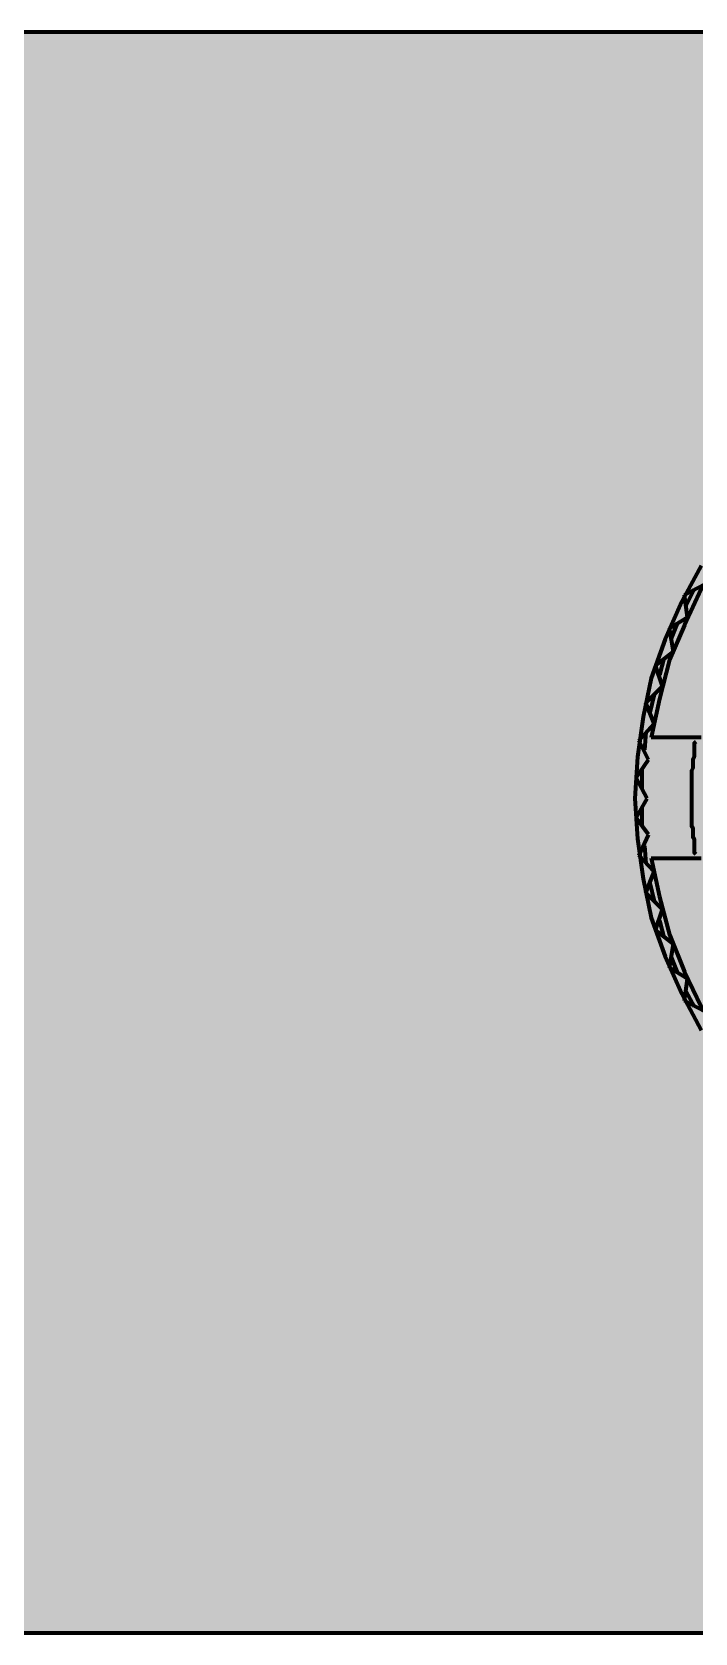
# Model space of a CAD drawing. Header units: inches. Extents: x 19 to 378, y -1 to 646.
# Drawn here: x 219.7 to 272.8, y 185.9 to 314.2 of the extents above; entities that cross this region are included whole.
import ezdxf

# ---------------------------------------------------------------- set-up
doc = ezdxf.new("R2010")
doc.units = ezdxf.units.IN
doc.layers.add('H', color=7, linetype='CONTINUOUS', lineweight=100)
doc.layers.add('P', color=250, linetype='CONTINUOUS', lineweight=100)

msp = doc.modelspace()

# ---------------------------------------------------------------- hatches: boundary and pattern name
at = {"layer": 'H', "linetype": 'CONTINUOUS'}
msp.add_hatch(color=0, dxfattribs=at).paths.add_polyline_path([(19, 185.89), (377.89, 185.89), (377.89, 314.22), (19, 314.22)])

# ---------------------------------------------------------------- linework, layer by layer
at = {"layer": 'P', "color": 0, "linetype": 'CONTINUOUS'}
for points in [[(19, 185.89), (377.89, 185.89), (377.89, 314.22), (19, 314.22), (19, 185.89)], [(298.56, 286.89), (295.44, 286.33), (292.44, 285.44), (289.44, 284.22), (286.67, 282.89), (284, 281.22), (281.33, 279.22), (279.11, 277.11), (276.89, 274.78), (275.11, 272.33), (273.33, 269.56), (272, 266.67), (270.78, 263.89), (270, 260.78), (269.33, 257.67)], [(273.33, 271.44), (271.78, 268.56), (270.44, 265.56), (269.33, 262.44), (268.67, 259.33), (268.22, 256.11), (268, 252.78), (268.22, 249.56), (268.67, 246.33), (269.33, 243.22), (270.44, 240.11), (271.78, 237.11), (273.33, 234.22)], [(272, 269.11), (273.67, 270)], [(272.78, 269.56), (272.11, 268.22)], [(272.22, 267.33), (272, 269.11)], [(270.78, 266.44), (272.22, 267.33)], [(271.11, 264.56), (270.78, 266.44)], [(271.44, 266.89), (270.89, 265.56)], [(269.67, 263.44), (271.11, 264.56)], [(270.22, 261.78), (269.67, 263.44)], [(270.33, 264), (270, 262.67)], [(268.89, 260.44), (270.22, 261.78)], [(269.56, 261.11), (269.22, 259.67)], [(269.56, 258.78), (268.89, 260.44)], [(268.33, 257.44), (269.56, 258.78)], [(268.89, 258.11), (268.78, 256.67)], [(269.11, 255.89), (268.33, 257.44)], [(273.33, 257.67), (269.33, 257.67)], [(272.89, 257.33), (272.78, 257.22), (272.78, 256.78), (272.78, 256.67), (272.78, 256.11), (272.67, 255.89), (272.67, 255.22), (272.56, 255), (272.56, 253.56), (272.56, 253.44), (272.56, 252.11), (272.56, 252.11), (272.56, 250.56), (272.67, 250.44), (272.67, 249.67), (272.78, 249.56), (272.78, 249), (272.78, 248.89), (272.78, 248.44), (272.89, 248.33)], [(268.11, 254.44), (269.11, 255.89)], [(269, 252.78), (268.11, 254.44)], [(268.56, 255.11), (268.56, 253.56)], [(268.11, 251.22), (269, 252.78)], [(268.56, 252.11), (268.56, 250.56)], [(269.11, 249.89), (268.11, 251.22)], [(268.33, 248.22), (269.11, 249.89)], [(268.78, 249), (268.89, 247.56)], [(269.56, 246.89), (268.33, 248.22)], [(269.33, 248), (273.33, 248)], [(269.33, 248), (270, 244.89), (270.78, 241.89), (272, 238.89), (273.33, 236.11), (275.11, 233.33), (276.89, 230.89), (279.11, 228.56), (281.33, 226.44), (284, 224.44), (286.67, 222.78), (289.44, 221.44), (292.44, 220.22), (295.44, 219.33), (298.56, 218.78)], [(268.89, 245.22), (269.56, 246.89)], [(270.22, 243.89), (268.89, 245.22)], [(269.22, 246), (269.56, 244.56)], [(269.67, 242.22), (270.22, 243.89)], [(270, 243), (270.33, 241.67)], [(271.11, 241.11), (269.67, 242.22)], [(270.78, 239.22), (271.11, 241.11)], [(270.89, 240.11), (271.44, 238.78)], [(272.22, 238.33), (270.78, 239.22)], [(272, 236.56), (272.22, 238.33)], [(273.67, 235.67), (272, 236.56)], [(272.11, 237.33), (272.78, 236.11)]]:
    msp.add_lwpolyline(points, dxfattribs=at)

doc.saveas('drawing.dxf')
